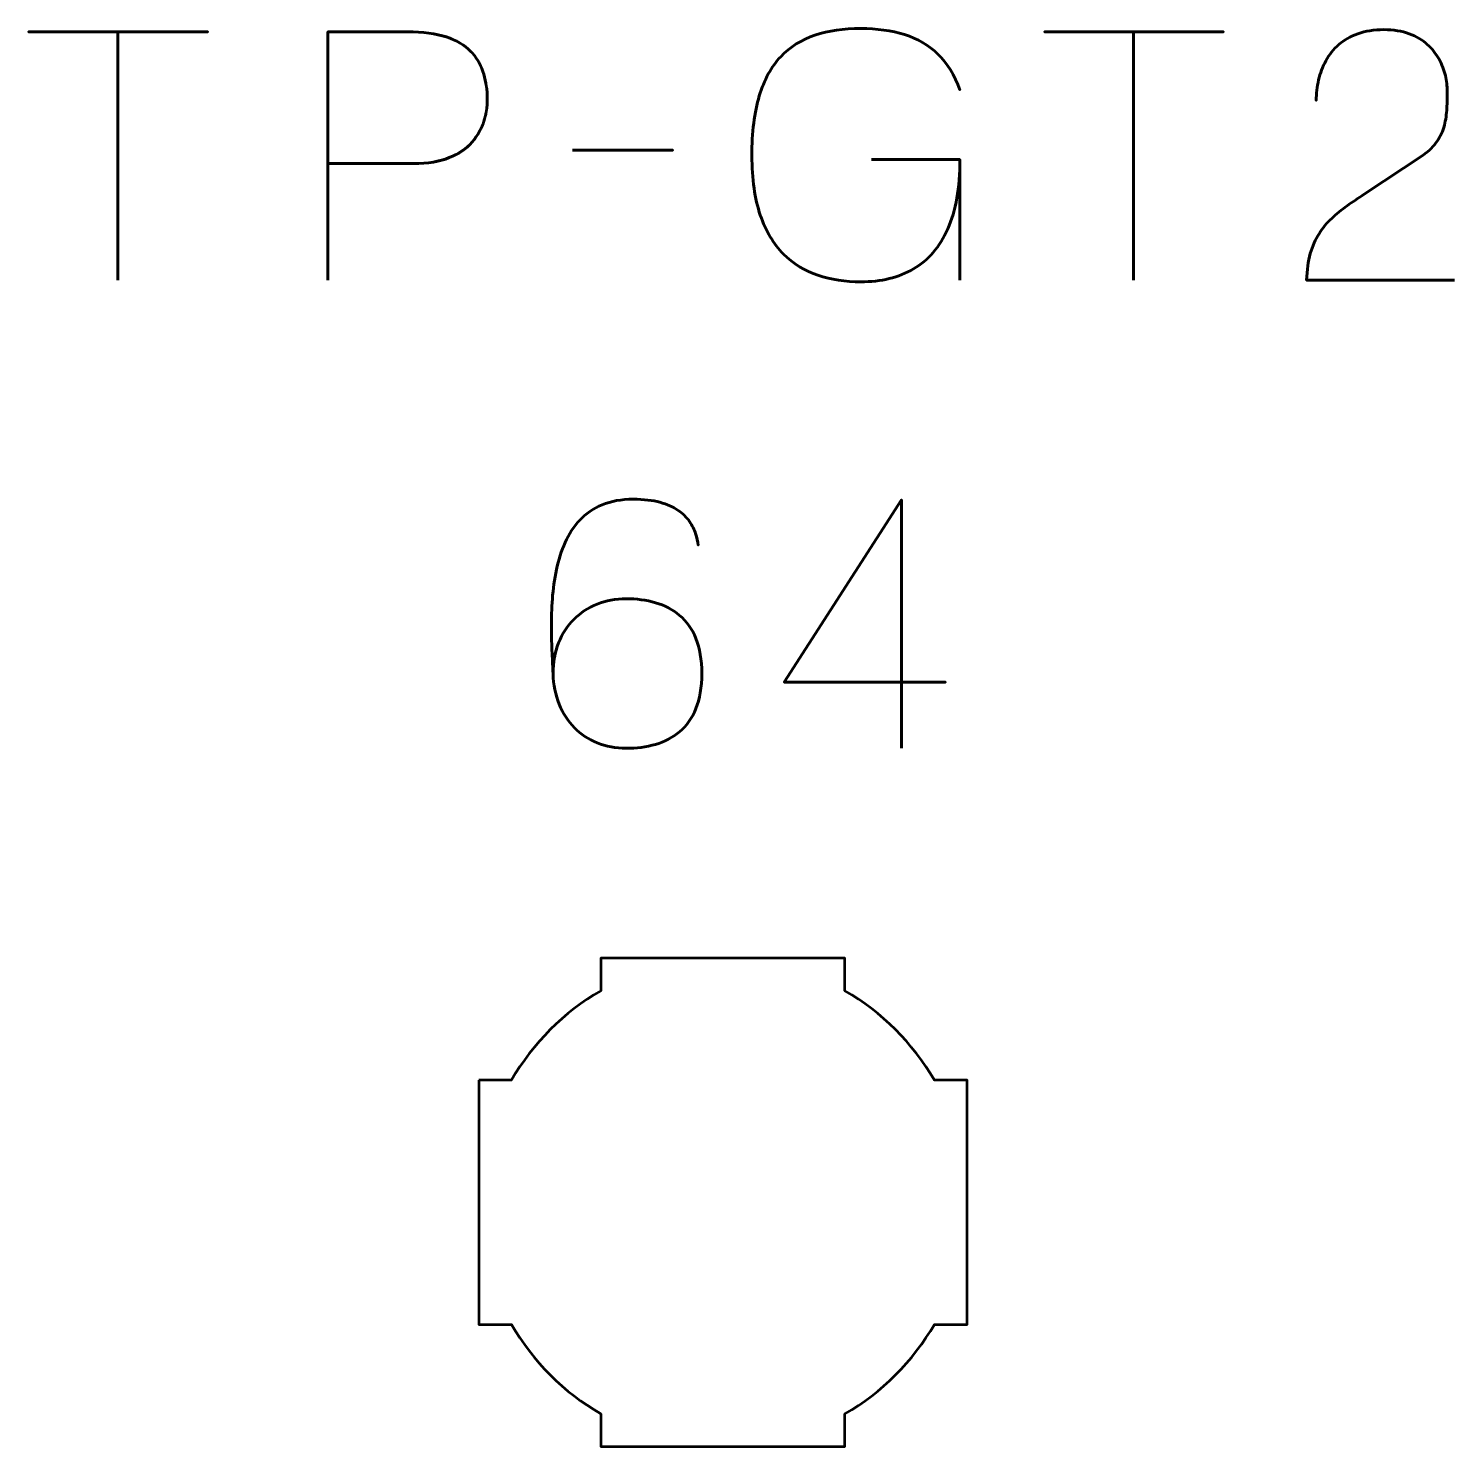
# Model space of a CAD drawing. Header units: centimetres. Extents: x -12.51 to -8.49, y -16.86 to -12.84.
# Drawn here: x -11.353 to -9.601, y -15.15 to -13.408 of the extents above; entities that cross this region are included whole.
import ezdxf

# ---------------------------------------------------------------- set-up
doc = ezdxf.new("R2010")
doc.units = ezdxf.units.CM
doc.header["$MEASUREMENT"] = 0
doc.layers.add('Layer 1', color=7, linetype='Continuous')

msp = doc.modelspace()

# ---------------------------------------------------------------- linework, layer by layer
at = {"layer": 'Layer 1', "color": 5, "lineweight": 53}
for points, knots in [([(-11.24336, -13.71686), (-11.24336, -13.71686), (-11.24336, -13.41164), (-11.24336, -13.41164), (-11.24336, -13.41164), (-11.24336, -13.41164), (-11.353, -13.41164), (-11.353, -13.41164), (-11.353, -13.41164), (-11.353, -13.41164), (-11.13287, -13.41164), (-11.13287, -13.41164), (-11.13287, -13.41164), (-11.13287, -13.41164), (-11.24336, -13.41164), (-11.24336, -13.41164), (-11.24336, -13.41164), (-11.24336, -13.41164), (-11.24336, -13.71686), (-11.24336, -13.71686)], [0, 0, 0, 0, 0.2, 0.2, 0.2, 0.2, 0.4, 0.4, 0.4, 0.4, 0.6, 0.6, 0.6, 0.6, 0.8, 0.8, 0.8, 0.8, 1, 1, 1, 1]), ([(-10.98513, -13.71686), (-10.98513, -13.71686), (-10.98513, -13.41164), (-10.98513, -13.41164), (-10.98513, -13.41164), (-10.98513, -13.41164), (-10.88776, -13.41164), (-10.88776, -13.41164), (-10.88776, -13.41164), (-10.86829, -13.41171), (-10.85228, -13.4139), (-10.83965, -13.41813), (-10.83965, -13.41813), (-10.82709, -13.42229), (-10.81721, -13.42808), (-10.81008, -13.43542), (-10.81008, -13.43542), (-10.80296, -13.44268), (-10.79788, -13.45101), (-10.79477, -13.46039), (-10.79477, -13.46039), (-10.79174, -13.46978), (-10.78998, -13.47958), (-10.78955, -13.48996), (-10.78955, -13.48996), (-10.78906, -13.50033), (-10.79026, -13.51049), (-10.79308, -13.52036), (-10.79308, -13.52036), (-10.79597, -13.53024), (-10.80084, -13.5392), (-10.80783, -13.54725), (-10.80783, -13.54725), (-10.81474, -13.55529), (-10.82412, -13.56171), (-10.83591, -13.56644), (-10.83591, -13.56644), (-10.84769, -13.57123), (-10.86229, -13.57363), (-10.87972, -13.57377), (-10.87972, -13.57377), (-10.87972, -13.57377), (-10.98513, -13.57377), (-10.98513, -13.57377), (-10.98513, -13.57377), (-10.98513, -13.57377), (-10.87972, -13.57377), (-10.87972, -13.57377), (-10.87972, -13.57377), (-10.86265, -13.57363), (-10.84818, -13.57123), (-10.83647, -13.56644), (-10.83647, -13.56644), (-10.82469, -13.56171), (-10.8153, -13.55529), (-10.80825, -13.54725), (-10.80825, -13.54725), (-10.80126, -13.5392), (-10.79625, -13.53024), (-10.79329, -13.52036), (-10.79329, -13.52036), (-10.79033, -13.51049), (-10.78906, -13.50033), (-10.78955, -13.48996), (-10.78955, -13.48996), (-10.78998, -13.47958), (-10.79174, -13.46978), (-10.79491, -13.46039), (-10.79491, -13.46039), (-10.79802, -13.45101), (-10.80324, -13.44268), (-10.81037, -13.43542), (-10.81037, -13.43542), (-10.81756, -13.42808), (-10.82744, -13.42229), (-10.84, -13.41813), (-10.84, -13.41813), (-10.85263, -13.4139), (-10.8685, -13.41171), (-10.88776, -13.41164), (-10.88776, -13.41164), (-10.88776, -13.41164), (-10.98513, -13.41164), (-10.98513, -13.41164), (-10.98513, -13.41164), (-10.98513, -13.41164), (-10.98513, -13.71686), (-10.98513, -13.71686)], [0, 0, 0, 0, 0.0454545, 0.0454545, 0.0454545, 0.0454545, 0.0909091, 0.0909091, 0.0909091, 0.0909091, 0.1363636, 0.1363636, 0.1363636, 0.1363636, 0.1818182, 0.1818182, 0.1818182, 0.1818182, 0.2272727, 0.2272727, 0.2272727, 0.2272727, 0.2727273, 0.2727273, 0.2727273, 0.2727273, 0.3181818, 0.3181818, 0.3181818, 0.3181818, 0.3636364, 0.3636364, 0.3636364, 0.3636364, 0.4090909, 0.4090909, 0.4090909, 0.4090909, 0.4545455, 0.4545455, 0.4545455, 0.4545455, 0.5, 0.5, 0.5, 0.5, 0.5454545, 0.5454545, 0.5454545, 0.5454545, 0.5909091, 0.5909091, 0.5909091, 0.5909091, 0.6363636, 0.6363636, 0.6363636, 0.6363636, 0.6818182, 0.6818182, 0.6818182, 0.6818182, 0.7272727, 0.7272727, 0.7272727, 0.7272727, 0.7727273, 0.7727273, 0.7727273, 0.7727273, 0.8181818, 0.8181818, 0.8181818, 0.8181818, 0.8636364, 0.8636364, 0.8636364, 0.8636364, 0.9090909, 0.9090909, 0.9090909, 0.9090909, 0.9545455, 0.9545455, 0.9545455, 0.9545455, 1, 1, 1, 1]), ([(-10.31754, -13.56869), (-10.31754, -13.56869), (-10.20875, -13.56869), (-10.20875, -13.56869), (-10.20875, -13.56869), (-10.20889, -13.60334), (-10.21383, -13.63177), (-10.22371, -13.65392), (-10.22371, -13.65392), (-10.23358, -13.67615), (-10.24755, -13.69252), (-10.26576, -13.70317), (-10.26576, -13.70317), (-10.28396, -13.71376), (-10.30555, -13.71905), (-10.33067, -13.71898), (-10.33067, -13.71898), (-10.34951, -13.71905), (-10.367, -13.71644), (-10.38316, -13.711), (-10.38316, -13.711), (-10.39932, -13.70564), (-10.4135, -13.69689), (-10.42564, -13.68483), (-10.42564, -13.68483), (-10.43777, -13.67276), (-10.4473, -13.65682), (-10.45407, -13.63699), (-10.45407, -13.63699), (-10.46084, -13.61717), (-10.4643, -13.59282), (-10.46444, -13.56404), (-10.46444, -13.56404), (-10.46437, -13.53511), (-10.46134, -13.5107), (-10.45534, -13.49066), (-10.45534, -13.49066), (-10.44927, -13.47069), (-10.44052, -13.45461), (-10.42895, -13.4424), (-10.42895, -13.4424), (-10.41745, -13.43027), (-10.40341, -13.42145), (-10.3869, -13.41594), (-10.3869, -13.41594), (-10.37039, -13.41044), (-10.35169, -13.40776), (-10.33067, -13.40783), (-10.33067, -13.40783), (-10.3107, -13.40776), (-10.29278, -13.41023), (-10.27683, -13.41524), (-10.27683, -13.41524), (-10.26089, -13.42025), (-10.2472, -13.42829), (-10.23577, -13.43937), (-10.23577, -13.43937), (-10.22427, -13.45044), (-10.21531, -13.46505), (-10.20875, -13.48318), (-10.20875, -13.48318), (-10.21531, -13.46505), (-10.22427, -13.45044), (-10.23577, -13.43937), (-10.23577, -13.43937), (-10.2472, -13.42829), (-10.26089, -13.42025), (-10.27683, -13.41524), (-10.27683, -13.41524), (-10.29278, -13.41023), (-10.3107, -13.40776), (-10.33067, -13.40783), (-10.33067, -13.40783), (-10.35169, -13.40776), (-10.37039, -13.41044), (-10.3869, -13.41594), (-10.3869, -13.41594), (-10.40341, -13.42145), (-10.41745, -13.43027), (-10.42895, -13.4424), (-10.42895, -13.4424), (-10.44052, -13.45461), (-10.44927, -13.47069), (-10.45534, -13.49066), (-10.45534, -13.49066), (-10.46134, -13.5107), (-10.46437, -13.53511), (-10.46444, -13.56404), (-10.46444, -13.56404), (-10.4643, -13.59282), (-10.46084, -13.61717), (-10.45407, -13.63699), (-10.45407, -13.63699), (-10.4473, -13.65682), (-10.43777, -13.67276), (-10.42564, -13.68483), (-10.42564, -13.68483), (-10.4135, -13.69689), (-10.39932, -13.70564), (-10.38316, -13.711), (-10.38316, -13.711), (-10.367, -13.71644), (-10.34951, -13.71905), (-10.33067, -13.71898), (-10.33067, -13.71898), (-10.30555, -13.71905), (-10.28396, -13.71376), (-10.26576, -13.70317), (-10.26576, -13.70317), (-10.24755, -13.69252), (-10.23358, -13.67615), (-10.22371, -13.65392), (-10.22371, -13.65392), (-10.21383, -13.63177), (-10.20889, -13.60334), (-10.20875, -13.56869), (-10.20875, -13.56869), (-10.20875, -13.56869), (-10.31754, -13.56869), (-10.31754, -13.56869)], [0, 0, 0, 0, 0.0333333, 0.0333333, 0.0333333, 0.0333333, 0.0666667, 0.0666667, 0.0666667, 0.0666667, 0.1, 0.1, 0.1, 0.1, 0.1333333, 0.1333333, 0.1333333, 0.1333333, 0.1666667, 0.1666667, 0.1666667, 0.1666667, 0.2, 0.2, 0.2, 0.2, 0.2333333, 0.2333333, 0.2333333, 0.2333333, 0.2666667, 0.2666667, 0.2666667, 0.2666667, 0.3, 0.3, 0.3, 0.3, 0.3333333, 0.3333333, 0.3333333, 0.3333333, 0.3666667, 0.3666667, 0.3666667, 0.3666667, 0.4, 0.4, 0.4, 0.4, 0.4333333, 0.4333333, 0.4333333, 0.4333333, 0.4666667, 0.4666667, 0.4666667, 0.4666667, 0.5, 0.5, 0.5, 0.5, 0.5333333, 0.5333333, 0.5333333, 0.5333333, 0.5666667, 0.5666667, 0.5666667, 0.5666667, 0.6, 0.6, 0.6, 0.6, 0.6333333, 0.6333333, 0.6333333, 0.6333333, 0.6666667, 0.6666667, 0.6666667, 0.6666667, 0.7, 0.7, 0.7, 0.7, 0.7333333, 0.7333333, 0.7333333, 0.7333333, 0.7666667, 0.7666667, 0.7666667, 0.7666667, 0.8, 0.8, 0.8, 0.8, 0.8333333, 0.8333333, 0.8333333, 0.8333333, 0.8666667, 0.8666667, 0.8666667, 0.8666667, 0.9, 0.9, 0.9, 0.9, 0.9333333, 0.9333333, 0.9333333, 0.9333333, 0.9666667, 0.9666667, 0.9666667, 0.9666667, 1, 1, 1, 1]), ([(-9.99539, -13.71686), (-9.99539, -13.71686), (-9.99539, -13.41164), (-9.99539, -13.41164), (-9.99539, -13.41164), (-9.99539, -13.41164), (-10.10503, -13.41164), (-10.10503, -13.41164), (-10.10503, -13.41164), (-10.10503, -13.41164), (-9.8849, -13.41164), (-9.8849, -13.41164), (-9.8849, -13.41164), (-9.8849, -13.41164), (-9.99539, -13.41164), (-9.99539, -13.41164), (-9.99539, -13.41164), (-9.99539, -13.41164), (-9.99539, -13.71686), (-9.99539, -13.71686)], [0, 0, 0, 0, 0.2, 0.2, 0.2, 0.2, 0.4, 0.4, 0.4, 0.4, 0.6, 0.6, 0.6, 0.6, 0.8, 0.8, 0.8, 0.8, 1, 1, 1, 1]), ([(-9.60127, -13.71686), (-9.60127, -13.71686), (-9.78288, -13.71686), (-9.78288, -13.71686), (-9.78288, -13.71686), (-9.78253, -13.70458), (-9.78098, -13.69372), (-9.77836, -13.6844), (-9.77836, -13.6844), (-9.77568, -13.67509), (-9.77209, -13.66691), (-9.76764, -13.65985), (-9.76764, -13.65985), (-9.76312, -13.6528), (-9.75797, -13.64652), (-9.75212, -13.64101), (-9.75212, -13.64101), (-9.74626, -13.63544), (-9.73998, -13.63036), (-9.73321, -13.62556), (-9.73321, -13.62556), (-9.72644, -13.62083), (-9.71945, -13.61611), (-9.71218, -13.61145), (-9.71218, -13.61145), (-9.71218, -13.61145), (-9.63979, -13.56319), (-9.63979, -13.56319), (-9.63979, -13.56319), (-9.63239, -13.55797), (-9.6266, -13.55226), (-9.62251, -13.54612), (-9.62251, -13.54612), (-9.61835, -13.53998), (-9.61545, -13.53349), (-9.61369, -13.52664), (-9.61369, -13.52664), (-9.612, -13.51987), (-9.61094, -13.51289), (-9.61059, -13.50583), (-9.61059, -13.50583), (-9.61023, -13.4987), (-9.61009, -13.49158), (-9.61016, -13.48445), (-9.61016, -13.48445), (-9.61016, -13.4786), (-9.61094, -13.47232), (-9.61249, -13.46554), (-9.61249, -13.46554), (-9.61411, -13.45884), (-9.61665, -13.45214), (-9.62025, -13.44551), (-9.62025, -13.44551), (-9.62385, -13.43887), (-9.62865, -13.43281), (-9.63464, -13.4273), (-9.63464, -13.4273), (-9.64064, -13.42187), (-9.64805, -13.4175), (-9.65687, -13.41418), (-9.65687, -13.41418), (-9.66569, -13.41086), (-9.67606, -13.40917), (-9.68805, -13.4091), (-9.68805, -13.4091), (-9.70012, -13.40917), (-9.71077, -13.41086), (-9.71995, -13.41411), (-9.71995, -13.41411), (-9.72912, -13.41735), (-9.73695, -13.42187), (-9.74344, -13.42758), (-9.74344, -13.42758), (-9.74993, -13.4333), (-9.75515, -13.43993), (-9.75924, -13.44734), (-9.75924, -13.44734), (-9.76334, -13.45475), (-9.7663, -13.46265), (-9.7682, -13.47098), (-9.7682, -13.47098), (-9.77011, -13.4793), (-9.77103, -13.48777), (-9.77103, -13.49631), (-9.77103, -13.49631), (-9.77103, -13.48777), (-9.77011, -13.4793), (-9.7682, -13.47098), (-9.7682, -13.47098), (-9.7663, -13.46265), (-9.76334, -13.45475), (-9.75924, -13.44734), (-9.75924, -13.44734), (-9.75515, -13.43993), (-9.74993, -13.4333), (-9.74344, -13.42758), (-9.74344, -13.42758), (-9.73695, -13.42187), (-9.72912, -13.41735), (-9.71995, -13.41411), (-9.71995, -13.41411), (-9.71077, -13.41086), (-9.70012, -13.40917), (-9.68805, -13.4091), (-9.68805, -13.4091), (-9.67606, -13.40917), (-9.66569, -13.41086), (-9.65687, -13.41418), (-9.65687, -13.41418), (-9.64805, -13.4175), (-9.64064, -13.42187), (-9.63464, -13.4273), (-9.63464, -13.4273), (-9.62865, -13.43281), (-9.62385, -13.43887), (-9.62025, -13.44551), (-9.62025, -13.44551), (-9.61665, -13.45214), (-9.61411, -13.45884), (-9.61249, -13.46554), (-9.61249, -13.46554), (-9.61094, -13.47232), (-9.61016, -13.4786), (-9.61016, -13.48445), (-9.61016, -13.48445), (-9.61009, -13.49158), (-9.61023, -13.4987), (-9.61059, -13.50583), (-9.61059, -13.50583), (-9.61094, -13.51289), (-9.612, -13.51987), (-9.61369, -13.52664), (-9.61369, -13.52664), (-9.61545, -13.53349), (-9.61835, -13.53998), (-9.62251, -13.54612), (-9.62251, -13.54612), (-9.6266, -13.55226), (-9.63239, -13.55797), (-9.63979, -13.56319), (-9.63979, -13.56319), (-9.63979, -13.56319), (-9.71218, -13.61145), (-9.71218, -13.61145), (-9.71218, -13.61145), (-9.71945, -13.61611), (-9.72644, -13.62083), (-9.73321, -13.62556), (-9.73321, -13.62556), (-9.73998, -13.63036), (-9.74626, -13.63544), (-9.75212, -13.64101), (-9.75212, -13.64101), (-9.75797, -13.64652), (-9.76312, -13.6528), (-9.76764, -13.65985), (-9.76764, -13.65985), (-9.77209, -13.66691), (-9.77568, -13.67509), (-9.77836, -13.6844), (-9.77836, -13.6844), (-9.78098, -13.69372), (-9.78253, -13.70458), (-9.78288, -13.71686), (-9.78288, -13.71686), (-9.78288, -13.71686), (-9.60127, -13.71686), (-9.60127, -13.71686)], [0, 0, 0, 0, 0.0238095, 0.0238095, 0.0238095, 0.0238095, 0.047619, 0.047619, 0.047619, 0.047619, 0.0714286, 0.0714286, 0.0714286, 0.0714286, 0.0952381, 0.0952381, 0.0952381, 0.0952381, 0.1190476, 0.1190476, 0.1190476, 0.1190476, 0.1428571, 0.1428571, 0.1428571, 0.1428571, 0.1666667, 0.1666667, 0.1666667, 0.1666667, 0.1904762, 0.1904762, 0.1904762, 0.1904762, 0.2142857, 0.2142857, 0.2142857, 0.2142857, 0.2380952, 0.2380952, 0.2380952, 0.2380952, 0.2619048, 0.2619048, 0.2619048, 0.2619048, 0.2857143, 0.2857143, 0.2857143, 0.2857143, 0.3095238, 0.3095238, 0.3095238, 0.3095238, 0.3333333, 0.3333333, 0.3333333, 0.3333333, 0.3571429, 0.3571429, 0.3571429, 0.3571429, 0.3809524, 0.3809524, 0.3809524, 0.3809524, 0.4047619, 0.4047619, 0.4047619, 0.4047619, 0.4285714, 0.4285714, 0.4285714, 0.4285714, 0.452381, 0.452381, 0.452381, 0.452381, 0.4761905, 0.4761905, 0.4761905, 0.4761905, 0.5, 0.5, 0.5, 0.5, 0.5238095, 0.5238095, 0.5238095, 0.5238095, 0.547619, 0.547619, 0.547619, 0.547619, 0.5714286, 0.5714286, 0.5714286, 0.5714286, 0.5952381, 0.5952381, 0.5952381, 0.5952381, 0.6190476, 0.6190476, 0.6190476, 0.6190476, 0.6428571, 0.6428571, 0.6428571, 0.6428571, 0.6666667, 0.6666667, 0.6666667, 0.6666667, 0.6904762, 0.6904762, 0.6904762, 0.6904762, 0.7142857, 0.7142857, 0.7142857, 0.7142857, 0.7380952, 0.7380952, 0.7380952, 0.7380952, 0.7619048, 0.7619048, 0.7619048, 0.7619048, 0.7857143, 0.7857143, 0.7857143, 0.7857143, 0.8095238, 0.8095238, 0.8095238, 0.8095238, 0.8333333, 0.8333333, 0.8333333, 0.8333333, 0.8571429, 0.8571429, 0.8571429, 0.8571429, 0.8809524, 0.8809524, 0.8809524, 0.8809524, 0.9047619, 0.9047619, 0.9047619, 0.9047619, 0.9285714, 0.9285714, 0.9285714, 0.9285714, 0.952381, 0.952381, 0.952381, 0.952381, 0.9761905, 0.9761905, 0.9761905, 0.9761905, 1, 1, 1, 1]), ([(-10.68457, -13.55726), (-10.68457, -13.55726), (-10.56138, -13.55726), (-10.56138, -13.55726), (-10.56138, -13.55726), (-10.56138, -13.55726), (-10.68457, -13.55726), (-10.68457, -13.55726)], [0, 0, 0, 0, 0.5, 0.5, 0.5, 0.5, 1, 1, 1, 1]), ([(-10.20875, -13.71686), (-10.20875, -13.71686), (-10.20875, -13.56869), (-10.20875, -13.56869), (-10.20875, -13.56869), (-10.20875, -13.56869), (-10.20875, -13.71686), (-10.20875, -13.71686)], [0, 0, 0, 0, 0.5, 0.5, 0.5, 0.5, 1, 1, 1, 1]), ([(-10.70869, -14.20031), (-10.70862, -14.18648), (-10.70637, -14.17399), (-10.70185, -14.1627), (-10.70185, -14.1627), (-10.69741, -14.15148), (-10.69113, -14.14182), (-10.68301, -14.1337), (-10.68301, -14.1337), (-10.67497, -14.12566), (-10.66544, -14.11945), (-10.65458, -14.11508), (-10.65458, -14.11508), (-10.64371, -14.1107), (-10.63179, -14.10852), (-10.61895, -14.10844), (-10.61895, -14.10844), (-10.60604, -14.10837), (-10.59397, -14.11), (-10.58275, -14.11324), (-10.58275, -14.11324), (-10.57153, -14.11642), (-10.56173, -14.12164), (-10.55319, -14.12884), (-10.55319, -14.12884), (-10.54465, -14.13596), (-10.53795, -14.14542), (-10.53315, -14.1572), (-10.53315, -14.1572), (-10.52836, -14.16898), (-10.52589, -14.1833), (-10.52582, -14.20031), (-10.52582, -14.20031), (-10.52589, -14.21731), (-10.52836, -14.23163), (-10.53315, -14.24342), (-10.53315, -14.24342), (-10.53795, -14.2552), (-10.54465, -14.26465), (-10.55319, -14.27178), (-10.55319, -14.27178), (-10.56173, -14.27898), (-10.57153, -14.2842), (-10.58275, -14.28737), (-10.58275, -14.28737), (-10.59397, -14.29062), (-10.60604, -14.29224), (-10.61895, -14.29217), (-10.61895, -14.29217), (-10.63179, -14.2921), (-10.64357, -14.28991), (-10.65437, -14.28554), (-10.65437, -14.28554), (-10.66509, -14.28116), (-10.6744, -14.27495), (-10.68238, -14.26684), (-10.68238, -14.26684), (-10.69035, -14.2588), (-10.69663, -14.24913), (-10.70114, -14.23784), (-10.70114, -14.23784), (-10.70573, -14.22662), (-10.7082, -14.21414), (-10.70869, -14.20031), (-10.70869, -14.20031), (-10.70898, -14.19332), (-10.70933, -14.185), (-10.70982, -14.17533), (-10.70982, -14.17533), (-10.71032, -14.16559), (-10.7106, -14.15501), (-10.71067, -14.14365), (-10.71067, -14.14365), (-10.71074, -14.13222), (-10.71039, -14.12044), (-10.70947, -14.10837), (-10.70947, -14.10837), (-10.70862, -14.09624), (-10.70693, -14.08431), (-10.70446, -14.07253), (-10.70446, -14.07253), (-10.70199, -14.06082), (-10.69846, -14.04974), (-10.69381, -14.03937), (-10.69381, -14.03937), (-10.68915, -14.029), (-10.68315, -14.01983), (-10.67574, -14.01185), (-10.67574, -14.01185), (-10.66827, -14.00388), (-10.65916, -13.9976), (-10.64837, -13.99302), (-10.64837, -13.99302), (-10.63757, -13.9885), (-10.6248, -13.98617), (-10.61006, -13.9861), (-10.61006, -13.9861), (-10.59722, -13.98617), (-10.58635, -13.98744), (-10.57732, -13.98991), (-10.57732, -13.98991), (-10.56829, -13.99238), (-10.56088, -13.9957), (-10.55495, -13.99979), (-10.55495, -13.99979), (-10.5491, -14.00395), (-10.54444, -14.00847), (-10.54106, -14.01348), (-10.54106, -14.01348), (-10.53767, -14.01842), (-10.53513, -14.02343), (-10.53358, -14.02844), (-10.53358, -14.02844), (-10.53195, -14.03344), (-10.5309, -14.0381), (-10.53047, -14.04241), (-10.53047, -14.04241), (-10.5309, -14.0381), (-10.53195, -14.03344), (-10.53358, -14.02844), (-10.53358, -14.02844), (-10.53513, -14.02343), (-10.53767, -14.01842), (-10.54106, -14.01348), (-10.54106, -14.01348), (-10.54444, -14.00847), (-10.5491, -14.00395), (-10.55495, -13.99979), (-10.55495, -13.99979), (-10.56088, -13.9957), (-10.56829, -13.99238), (-10.57732, -13.98991), (-10.57732, -13.98991), (-10.58635, -13.98744), (-10.59722, -13.98617), (-10.61006, -13.9861), (-10.61006, -13.9861), (-10.6248, -13.98617), (-10.63757, -13.9885), (-10.64837, -13.99302), (-10.64837, -13.99302), (-10.65916, -13.9976), (-10.66827, -14.00388), (-10.67574, -14.01185), (-10.67574, -14.01185), (-10.68315, -14.01983), (-10.68915, -14.029), (-10.69381, -14.03937), (-10.69381, -14.03937), (-10.69846, -14.04974), (-10.70199, -14.06082), (-10.70446, -14.07253), (-10.70446, -14.07253), (-10.70693, -14.08431), (-10.70862, -14.09624), (-10.70947, -14.10837), (-10.70947, -14.10837), (-10.71039, -14.12044), (-10.71074, -14.13222), (-10.71067, -14.14365), (-10.71067, -14.14365), (-10.7106, -14.15501), (-10.71032, -14.16559), (-10.70982, -14.17533), (-10.70982, -14.17533), (-10.70933, -14.185), (-10.70898, -14.19332), (-10.70869, -14.20031), (-10.70869, -14.20031), (-10.7082, -14.21414), (-10.70573, -14.22662), (-10.70114, -14.23784), (-10.70114, -14.23784), (-10.69663, -14.24913), (-10.69035, -14.2588), (-10.68238, -14.26684), (-10.68238, -14.26684), (-10.6744, -14.27495), (-10.66509, -14.28116), (-10.65437, -14.28554), (-10.65437, -14.28554), (-10.64357, -14.28991), (-10.63179, -14.2921), (-10.61895, -14.29217), (-10.61895, -14.29217), (-10.60604, -14.29224), (-10.59397, -14.29062), (-10.58275, -14.28737), (-10.58275, -14.28737), (-10.57153, -14.2842), (-10.56173, -14.27898), (-10.55319, -14.27178), (-10.55319, -14.27178), (-10.54465, -14.26465), (-10.53795, -14.2552), (-10.53315, -14.24342), (-10.53315, -14.24342), (-10.52836, -14.23163), (-10.52589, -14.21731), (-10.52582, -14.20031), (-10.52582, -14.20031), (-10.52589, -14.1833), (-10.52836, -14.16898), (-10.53315, -14.1572), (-10.53315, -14.1572), (-10.53795, -14.14542), (-10.54465, -14.13596), (-10.55319, -14.12884), (-10.55319, -14.12884), (-10.56173, -14.12164), (-10.57153, -14.11642), (-10.58275, -14.11324), (-10.58275, -14.11324), (-10.59397, -14.11), (-10.60604, -14.10837), (-10.61895, -14.10844), (-10.61895, -14.10844), (-10.63179, -14.10852), (-10.64371, -14.1107), (-10.65458, -14.11508), (-10.65458, -14.11508), (-10.66544, -14.11945), (-10.67497, -14.12566), (-10.68301, -14.1337), (-10.68301, -14.1337), (-10.69113, -14.14182), (-10.69741, -14.15148), (-10.70185, -14.1627), (-10.70185, -14.1627), (-10.70637, -14.17399), (-10.70862, -14.18648), (-10.70869, -14.20031)], [0, 0, 0, 0, 0.0172414, 0.0172414, 0.0172414, 0.0172414, 0.0344828, 0.0344828, 0.0344828, 0.0344828, 0.0517241, 0.0517241, 0.0517241, 0.0517241, 0.0689655, 0.0689655, 0.0689655, 0.0689655, 0.0862069, 0.0862069, 0.0862069, 0.0862069, 0.1034483, 0.1034483, 0.1034483, 0.1034483, 0.1206897, 0.1206897, 0.1206897, 0.1206897, 0.137931, 0.137931, 0.137931, 0.137931, 0.1551724, 0.1551724, 0.1551724, 0.1551724, 0.1724138, 0.1724138, 0.1724138, 0.1724138, 0.1896552, 0.1896552, 0.1896552, 0.1896552, 0.2068966, 0.2068966, 0.2068966, 0.2068966, 0.2241379, 0.2241379, 0.2241379, 0.2241379, 0.2413793, 0.2413793, 0.2413793, 0.2413793, 0.2586207, 0.2586207, 0.2586207, 0.2586207, 0.2758621, 0.2758621, 0.2758621, 0.2758621, 0.2931034, 0.2931034, 0.2931034, 0.2931034, 0.3103448, 0.3103448, 0.3103448, 0.3103448, 0.3275862, 0.3275862, 0.3275862, 0.3275862, 0.3448276, 0.3448276, 0.3448276, 0.3448276, 0.362069, 0.362069, 0.362069, 0.362069, 0.3793103, 0.3793103, 0.3793103, 0.3793103, 0.3965517, 0.3965517, 0.3965517, 0.3965517, 0.4137931, 0.4137931, 0.4137931, 0.4137931, 0.4310345, 0.4310345, 0.4310345, 0.4310345, 0.4482759, 0.4482759, 0.4482759, 0.4482759, 0.4655172, 0.4655172, 0.4655172, 0.4655172, 0.4827586, 0.4827586, 0.4827586, 0.4827586, 0.5, 0.5, 0.5, 0.5, 0.5172414, 0.5172414, 0.5172414, 0.5172414, 0.5344828, 0.5344828, 0.5344828, 0.5344828, 0.5517241, 0.5517241, 0.5517241, 0.5517241, 0.5689655, 0.5689655, 0.5689655, 0.5689655, 0.5862069, 0.5862069, 0.5862069, 0.5862069, 0.6034483, 0.6034483, 0.6034483, 0.6034483, 0.6206897, 0.6206897, 0.6206897, 0.6206897, 0.637931, 0.637931, 0.637931, 0.637931, 0.6551724, 0.6551724, 0.6551724, 0.6551724, 0.6724138, 0.6724138, 0.6724138, 0.6724138, 0.6896552, 0.6896552, 0.6896552, 0.6896552, 0.7068966, 0.7068966, 0.7068966, 0.7068966, 0.7241379, 0.7241379, 0.7241379, 0.7241379, 0.7413793, 0.7413793, 0.7413793, 0.7413793, 0.7586207, 0.7586207, 0.7586207, 0.7586207, 0.7758621, 0.7758621, 0.7758621, 0.7758621, 0.7931034, 0.7931034, 0.7931034, 0.7931034, 0.8103448, 0.8103448, 0.8103448, 0.8103448, 0.8275862, 0.8275862, 0.8275862, 0.8275862, 0.8448276, 0.8448276, 0.8448276, 0.8448276, 0.862069, 0.862069, 0.862069, 0.862069, 0.8793103, 0.8793103, 0.8793103, 0.8793103, 0.8965517, 0.8965517, 0.8965517, 0.8965517, 0.9137931, 0.9137931, 0.9137931, 0.9137931, 0.9310345, 0.9310345, 0.9310345, 0.9310345, 0.9482759, 0.9482759, 0.9482759, 0.9482759, 0.9655172, 0.9655172, 0.9655172, 0.9655172, 0.9827586, 0.9827586, 0.9827586, 0.9827586, 1, 1, 1, 1]), ([(-10.28071, -14.29217), (-10.28071, -14.29217), (-10.28071, -13.98695), (-10.28071, -13.98695), (-10.28071, -13.98695), (-10.28071, -13.98695), (-10.42464, -14.21089), (-10.42464, -14.21089), (-10.42464, -14.21089), (-10.42464, -14.21089), (-10.22652, -14.21089), (-10.22652, -14.21089), (-10.22652, -14.21089), (-10.22652, -14.21089), (-10.42464, -14.21089), (-10.42464, -14.21089), (-10.42464, -14.21089), (-10.42464, -14.21089), (-10.28071, -13.98695), (-10.28071, -13.98695), (-10.28071, -13.98695), (-10.28071, -13.98695), (-10.28071, -14.29217), (-10.28071, -14.29217)], [0, 0, 0, 0, 0.1666667, 0.1666667, 0.1666667, 0.1666667, 0.3333333, 0.3333333, 0.3333333, 0.3333333, 0.5, 0.5, 0.5, 0.5, 0.6666667, 0.6666667, 0.6666667, 0.6666667, 0.8333333, 0.8333333, 0.8333333, 0.8333333, 1, 1, 1, 1])]:
    msp.add_open_spline(points, degree=3, knots=knots, dxfattribs=at)
at = {"layer": 'Layer 1', "lineweight": 53}
msp.add_open_spline([(-10.8, -14.69994), (-10.8, -14.69994), (-10.7598, -14.69994), (-10.7598, -14.69994), (-10.7598, -14.69994), (-10.73347, -14.65442), (-10.69551, -14.61649), (-10.65, -14.59016), (-10.65, -14.59016), (-10.65, -14.59016), (-10.65, -14.54994), (-10.65, -14.54994), (-10.65, -14.54994), (-10.65, -14.54994), (-10.35, -14.54994), (-10.35, -14.54994), (-10.35, -14.54994), (-10.35, -14.54994), (-10.35, -14.59013), (-10.35, -14.59013), (-10.35, -14.59013), (-10.30447, -14.61646), (-10.26648, -14.65441), (-10.24012, -14.69994), (-10.24012, -14.69994), (-10.24012, -14.69994), (-10.2, -14.69994), (-10.2, -14.69994), (-10.2, -14.69994), (-10.2, -14.69994), (-10.2, -14.84536), (-10.2, -14.84536), (-10.2, -14.84536), (-10.2, -14.84536), (-10.19994, -14.85001), (-10.19994, -14.85001), (-10.19994, -14.85001), (-10.19994, -14.85001), (-10.2, -14.85465), (-10.2, -14.85465), (-10.2, -14.85465), (-10.2, -14.85465), (-10.2, -14.99994), (-10.2, -14.99994), (-10.2, -14.99994), (-10.2, -14.99994), (-10.24007, -14.99994), (-10.24007, -14.99994), (-10.24007, -14.99994), (-10.26642, -15.04551), (-10.30442, -15.08352), (-10.35, -15.10988), (-10.35, -15.10988), (-10.35, -15.10988), (-10.35, -15.14994), (-10.35, -15.14994), (-10.35, -15.14994), (-10.35, -15.14994), (-10.49328, -15.14994), (-10.49328, -15.14994), (-10.49328, -15.14994), (-10.49328, -15.14994), (-10.49995, -15.15002), (-10.49995, -15.15002), (-10.49995, -15.15002), (-10.49995, -15.15002), (-10.50663, -15.14994), (-10.50663, -15.14994), (-10.50663, -15.14994), (-10.50663, -15.14994), (-10.65, -15.14994), (-10.65, -15.14994), (-10.65, -15.14994), (-10.65, -15.14994), (-10.65, -15.10984), (-10.65, -15.10984), (-10.65, -15.10984), (-10.69554, -15.08348), (-10.73352, -15.04549), (-10.75985, -14.99994), (-10.75985, -14.99994), (-10.75985, -14.99994), (-10.8, -14.99994), (-10.8, -14.99994), (-10.8, -14.99994), (-10.8, -14.99994), (-10.8, -14.69994), (-10.8, -14.69994)], degree=3, knots=[0, 0, 0, 0, 0.0454545, 0.0454545, 0.0454545, 0.0454545, 0.0909091, 0.0909091, 0.0909091, 0.0909091, 0.1363636, 0.1363636, 0.1363636, 0.1363636, 0.1818182, 0.1818182, 0.1818182, 0.1818182, 0.2272727, 0.2272727, 0.2272727, 0.2272727, 0.2727273, 0.2727273, 0.2727273, 0.2727273, 0.3181818, 0.3181818, 0.3181818, 0.3181818, 0.3636364, 0.3636364, 0.3636364, 0.3636364, 0.4090909, 0.4090909, 0.4090909, 0.4090909, 0.4545455, 0.4545455, 0.4545455, 0.4545455, 0.5, 0.5, 0.5, 0.5, 0.5454545, 0.5454545, 0.5454545, 0.5454545, 0.5909091, 0.5909091, 0.5909091, 0.5909091, 0.6363636, 0.6363636, 0.6363636, 0.6363636, 0.6818182, 0.6818182, 0.6818182, 0.6818182, 0.7272727, 0.7272727, 0.7272727, 0.7272727, 0.7727273, 0.7727273, 0.7727273, 0.7727273, 0.8181818, 0.8181818, 0.8181818, 0.8181818, 0.8636364, 0.8636364, 0.8636364, 0.8636364, 0.9090909, 0.9090909, 0.9090909, 0.9090909, 0.9545455, 0.9545455, 0.9545455, 0.9545455, 1, 1, 1, 1], dxfattribs=at)

doc.saveas('drawing.dxf')
